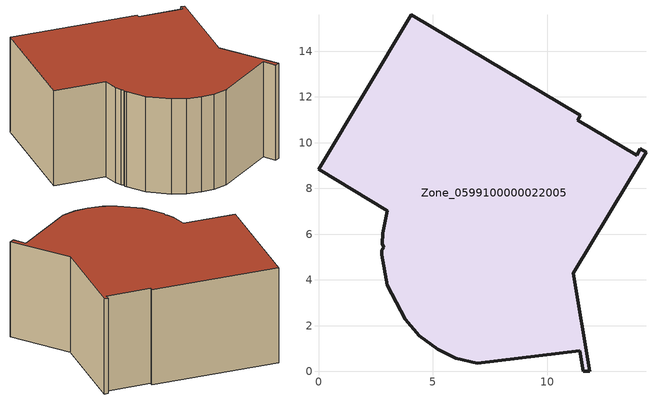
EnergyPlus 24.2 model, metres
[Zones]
Zone_0599100000022005
 floor ground (C_G): 3.01,7.02 0,8.83 4.05,15.6 11.44,11.19 11.33,10.99 13.91,9.45 14.06,9.74 14.32,9.59 11.15,4.3 11.87,0.01 11.57,0 11.42,0.91 6.95,0.35 6,0.58 5.21,0.96 4.41,1.55 3.79,2.27 3.01,3.76 2.77,5.11 2.77,5.29 2.85,5.42 2.79,5.58 2.8,6.03 z0
 wall outside (C_F): 5.21,0.96 6,0.58 6.95,0.35 11.42,0.91 11.57,0 11.87,0.01 11.15,4.3 14.32,9.59 14.06,9.74 13.91,9.45 11.33,10.99 11.44,11.19 4.05,15.6 0,8.83 3.01,7.02 2.8,6.03 2.79,5.58 2.85,5.42 2.77,5.29 2.77,5.11 3.01,3.76 3.79,2.27 4.41,1.55 5.21,0.96 z0:6.81
 roof outside (C_R): 2.85,5.42 2.77,5.29 2.77,5.11 3.01,3.76 3.79,2.27 4.41,1.55 5.21,0.96 6,0.58 6.95,0.35 11.42,0.91 11.57,0 11.87,0.01 11.15,4.3 14.32,9.59 14.06,9.74 13.91,9.45 11.33,10.99 11.44,11.19 4.05,15.6 0,8.83 3.01,7.02 2.8,6.03 2.79,5.58 z6.81
[BUILDING]
Pand.0599100000022005: North Axis=0; Terrain=City; Loads Convergence Tolerance Value=0.04; Temperature Convergence Tolerance Value=0.4; Solar Distribution=FullExterior; Maximum Number of Warmup Days=25; Minimum Number of Warmup Days=1
[Site:Location]
Rotterdam.The.Hague.AP_ZH_NLD Design_Conditions: Latitude=51.96; Longitude=4.45; Time Zone=1; Elevation=-4.5
[SITE:GROUNDTEMPERATURE:BUILDINGSURFACE]
18, 18, 18, 18, 18, 18, 18, 18, 18, 18, 18, 18
[MATERIAL] Thermal Absorptance=0.9; Solar Absorptance=0.7; Visible Absorptance=0.7
Name | Roughness | Thickness | Conductivity | Density | Specific Heat
G.D.1965-1974 | MediumSmooth | 0.15 | 0.882353 | 540 | 1210
F.D.1965-1974 | Rough | 0.3 | 0.697674 | 1920 | 840
R.D.1965-1974 | MediumRough | 0.2 | 0.232558 | 1500 | 1000
[CONSTRUCTION]
C_G: G.D.1965-1974
C_F: F.D.1965-1974
C_R: R.D.1965-1974
[ZONE]
Zone_0599100000022005: Type=1; Multiplier=1; Ceiling Height=Autocalculate; Volume=Autocalculate; Floor Area=autocalculate; Part of Total Floor Area=Yes
[ZONEINFILTRATION:DESIGNFLOWRATE]
Infil_Zone_0599100000022005: Zone or ZoneList or Space or SpaceList=Zone_0599100000022005; Schedule=AlwaysOn; Design Flow Rate Calculation Method=Flow/Area; Flow Rate per Floor Area=0.0042; Constant Term Coefficient=1; Temperature Term Coefficient=0; Velocity Term Coefficient=0; Velocity Squared Term Coefficient=0
[HVACTEMPLATE:ZONE:IDEALLOADSAIRSYSTEM]
Zone_0599100000022005: Maximum Heating Supply Air Temperature=50; Minimum Cooling Supply Air Temperature=13; Maximum Heating Supply Air Humidity Ratio=0.0156; Minimum Cooling Supply Air Humidity Ratio=0.0077; Heating Limit=NoLimit; Cooling Limit=NoLimit; Dehumidification Control Type=ConstantSensibleHeatRatio; Cooling Sensible Heat Ratio=0.7; Dehumidification Setpoint=60; Humidification Control Type=None; Humidification Setpoint=30; Outdoor Air Method=None; Outdoor Air Flow Rate per Person=0.00944; Outdoor Air Flow Rate per Zone Floor Area=0; Outdoor Air Flow Rate per Zone=0; Demand Controlled Ventilation Type=None; Outdoor Air Economizer Type=NoEconomizer; Heat Recovery Type=None; Sensible Heat Recovery Effectiveness=0.7; Latent Heat Recovery Effectiveness=0.65
[ZONECONTROL:THERMOSTAT]
ThermostatControl_Zone_0599100000022005: Zone or ZoneList=Zone_0599100000022005; Control Type Schedule=DualSetpointControlType; Control 1=Thermostat_Zone_0599100000022005; Temperature Difference Between Cutout And Setpoint=0
[THERMOSTATSETPOINT:DUALSETPOINT]
Thermostat_Zone_0599100000022005: Heating Setpoint Temperature Schedule=HeatingSetpoint_Zone_0599100000022005; Cooling Setpoint Temperature Schedule=CoolingSetpoint_Zone_0599100000022005
[SCHEDULE:COMPACT]
HeatingSetpoint_Zone_0599100000022005: Through: 12/31, For: AllDays, Until: 24:00, 21
CoolingSetpoint_Zone_0599100000022005: Through: 12/31, For: AllDays, Until: 24:00, 24
DualSetpointControlType: Through: 12/31, For: AllDays, Until: 24:00, 4
AlwaysOn: Through: 12/31, For: AllDays, Until: 24:00, 1
